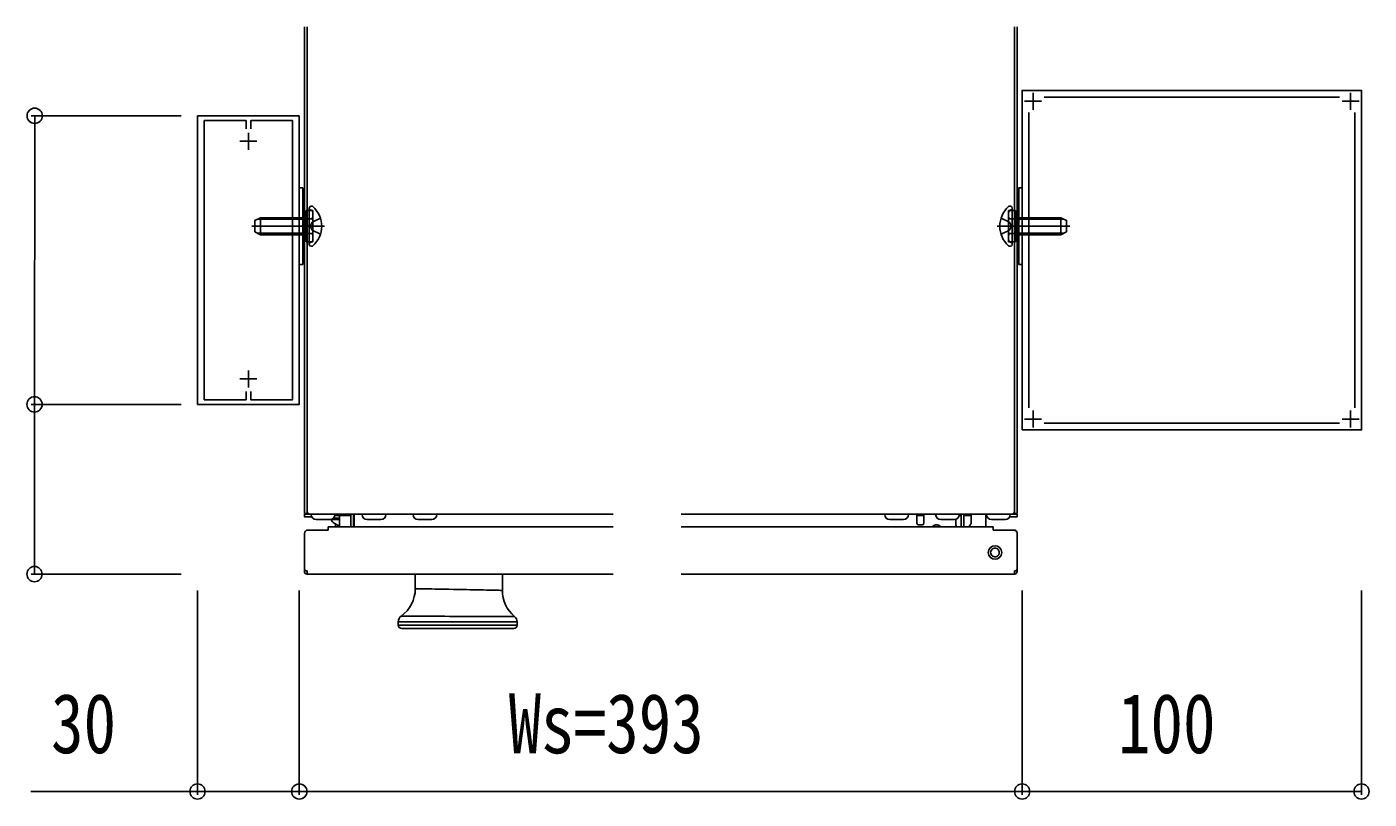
# Model space of a CAD drawing. Units: millimetres, scale not verified. Extents: x -1261 to 1262, y -891 to 891.
# Drawn here: x 470.9 to 866.5, y -358.1 to -130.7 of the extents above; entities that cross this region are included whole.
import ezdxf
from ezdxf.enums import TextEntityAlignment as Align

# ---------------------------------------------------------------- set-up
doc = ezdxf.new("R2010")
doc.units = ezdxf.units.MM
doc.header["$LTSCALE"] = 6
for name, color, linetype in [('0-2_YKK_11', 7, 'Continuous'), ('0-5_YKK_13', 4, 'Continuous'), ('0-7_YKK_D', 6, 'Continuous')]:
    doc.layers.add(name, color=color, linetype=linetype)
doc.styles.add('ＭＳ ゴシック', font='')
doc.styles.get('ＭＳ ゴシック').set_extended_font_data('MS Gothic')

msp = doc.modelspace()

# ---------------------------------------------------------------- linework, layer by layer
at = {"layer": '0-2_YKK_11'}
for p, q in [((767.406, -150.084), (767.406, -155.084)), ((861.006, -150.084), (861.006, -155.084)), ((769.906, -152.584), (764.906, -152.584)), ((857.727, -151.384), (770.685, -151.384)), ((863.506, -152.584), (858.506, -152.584)), ((766.206, -155.863), (766.206, -242.905)), ((862.206, -242.905), (862.206, -155.863)), ((536.206, -161.884), (536.206, -166.884)), ((538.706, -164.384), (533.706, -164.384)), ((536.206, -231.884), (536.206, -236.884)), ((538.706, -234.384), (533.706, -234.384)), ((767.406, -243.684), (767.406, -248.684)), ((861.006, -243.684), (861.006, -248.684)), ((769.906, -246.184), (764.906, -246.184)), ((770.685, -247.384), (857.727, -247.384)), ((863.506, -246.184), (858.506, -246.184))]:
    msp.add_line(p, q, dxfattribs=at)
for points in [[(764.206, -249.384), (764.206, -149.384), (864.206, -149.384), (864.206, -249.384)], [(551.206, -156.884), (551.206, -241.884), (521.206, -241.884), (521.206, -156.884)]]:
    msp.add_lwpolyline(points, close=True, dxfattribs=at)
for points in [[(535.506, -238.084), (535.506, -240.484), (523.206, -240.484), (523.206, -158.284), (535.506, -158.284), (535.506, -160.684)], [(536.906, -160.684), (536.906, -158.284), (549.206, -158.284), (549.206, -240.484), (536.906, -240.484), (536.906, -238.084)]]:
    msp.add_lwpolyline(points, dxfattribs=at)
at = {"layer": '0-5_YKK_13'}
for p, q in [((552.706, -130.676), (552.706, -271.984)), ((553.506, -269.184), (553.506, -130.676)), ((761.906, -269.184), (761.906, -130.676)), ((762.706, -271.984), (762.706, -130.676)), ((553.206, -193.984), (553.206, -184.784)), ((554.106, -184.133), (554.106, -184.029)), ((554.106, -194.635), (554.106, -184.133)), ((554.68, -184.692), (554.435, -184.603)), ((554.651, -183.484), (554.849, -183.484)), ((555.206, -184.784), (555.206, -193.984)), ((555.206, -185.444), (555.206, -186.684)), ((760.206, -184.784), (760.206, -193.984)), ((760.206, -185.444), (760.206, -186.684)), ((760.761, -183.484), (760.563, -183.484)), ((760.732, -184.692), (760.977, -184.603)), ((761.306, -184.133), (761.306, -184.029)), ((761.306, -194.635), (761.306, -184.133)), ((762.206, -193.984), (762.206, -184.784)), ((558.61, -189.384), (537.193, -189.384)), ((552.706, -187.317), (538.886, -187.317)), ((539.806, -186.884), (539.806, -191.884)), ((552.706, -186.884), (539.806, -186.884)), ((552.706, -186.884), (552.706, -191.884)), ((553.206, -187.234), (555.206, -187.234)), ((554.362, -189.384), (554.971, -188.239)), ((554.362, -189.384), (554.971, -190.529)), ((557.432, -187.012), (554.971, -188.239)), ((756.802, -189.384), (778.219, -189.384)), ((757.98, -187.012), (760.441, -188.239)), ((762.206, -187.234), (760.206, -187.234)), ((761.05, -189.384), (760.441, -188.239)), ((761.05, -189.384), (760.441, -190.529)), ((762.706, -186.884), (775.606, -186.884)), ((762.706, -186.884), (762.706, -191.884)), ((762.706, -187.317), (776.526, -187.317)), ((775.606, -186.884), (775.606, -191.884)), ((538.106, -191.084), (539.806, -191.884)), ((552.706, -191.451), (538.886, -191.451)), ((552.706, -191.884), (539.806, -191.884)), ((553.206, -191.534), (555.206, -191.534)), ((557.432, -191.756), (554.971, -190.529)), ((555.206, -193.324), (555.206, -192.084)), ((757.98, -191.756), (760.441, -190.529)), ((762.206, -191.534), (760.206, -191.534)), ((760.206, -193.324), (760.206, -192.084)), ((762.706, -191.451), (776.526, -191.451)), ((762.706, -191.884), (775.606, -191.884)), ((777.306, -191.084), (775.606, -191.884)), ((554.68, -194.076), (554.435, -194.165)), ((554.651, -195.284), (554.849, -195.284)), ((760.761, -195.284), (760.563, -195.284)), ((760.732, -194.076), (760.977, -194.165)), ((552.706, -271.984), (552.706, -273.984)), ((553.506, -270.184), (553.506, -269.184)), ((553.506, -270.684), (553.506, -270.184)), ((553.506, -270.684), (553.506, -273.384)), ((761.906, -270.184), (761.906, -269.184)), ((761.906, -270.684), (761.906, -270.184)), ((761.906, -270.684), (761.906, -273.384)), ((762.706, -273.984), (762.706, -271.984)), ((552.706, -273.984), (553.506, -273.984)), ((554.306, -274.184), (552.706, -274.184)), ((553.506, -273.984), (553.506, -273.384)), ((553.706, -273.984), (553.506, -273.984)), ((553.706, -273.984), (553.706, -274.184)), ((554.306, -274.184), (563.806, -274.184)), ((554.879, -274.984), (554.706, -274.984)), ((556.206, -275.784), (557.073, -275.784)), ((556.21, -275.786), (556.21, -275.784)), ((556.226, -275.786), (556.226, -275.784)), ((557.865, -275.784), (559.854, -275.784)), ((559.945, -275.784), (560.171, -275.784)), ((560.062, -275.784), (560.177, -275.784)), ((560.177, -275.784), (560.206, -275.784)), ((560.202, -275.784), (560.202, -275.786)), ((560.457, -275.763), (563.006, -275.763)), ((561.226, -275.384), (563.006, -275.384)), ((561.467, -276.863), (561.447, -276.863)), ((561.676, -274.584), (563.006, -274.584)), ((563.006, -275.384), (563.006, -277.884)), ((564.306, -274.184), (563.806, -274.184)), ((564.306, -274.184), (564.406, -274.184)), ((643.701, -274.184), (564.406, -274.184)), ((566.406, -274.184), (566.406, -277.884)), ((567.206, -274.184), (567.206, -277.884)), ((567.406, -274.584), (567.206, -274.584)), ((567.406, -274.184), (567.406, -277.884)), ((572.26, -275.784), (574.411, -275.784)), ((574.529, -275.784), (574.92, -275.784)), ((574.898, -275.784), (574.968, -275.784)), ((574.968, -275.784), (574.968, -275.786)), ((574.968, -275.784), (575.206, -275.784)), ((586.226, -275.784), (587.634, -275.784)), ((588.488, -275.784), (590.122, -275.784)), ((590.223, -275.784), (590.223, -275.786)), ((753.506, -274.184), (663.701, -274.184)), ((725.206, -275.784), (726.141, -275.784)), ((726.245, -275.784), (726.81, -275.784)), ((726.946, -275.784), (728.899, -275.784)), ((729.089, -275.784), (729.189, -275.784)), ((729.189, -275.784), (729.206, -275.784)), ((733.206, -276.884), (733.206, -274.184)), ((735.206, -274.584), (733.206, -274.584)), ((735.206, -274.184), (735.206, -276.884)), ((740.206, -275.784), (741.115, -275.784)), ((741.218, -275.784), (741.779, -275.784)), ((741.915, -275.784), (743.882, -275.784)), ((744.078, -275.784), (744.185, -275.784)), ((744.185, -275.784), (744.206, -275.784)), ((744.706, -277.384), (744.706, -275.698)), ((746.206, -274.584), (745.676, -274.584)), ((746.206, -277.184), (746.206, -274.184)), ((747.006, -274.184), (747.006, -277.184)), ((749.206, -274.584), (747.006, -274.584)), ((749.206, -274.184), (749.206, -276.384)), ((753.506, -277.884), (753.506, -274.184)), ((753.606, -274.184), (753.506, -274.184)), ((753.506, -274.984), (753.879, -274.984)), ((753.606, -274.184), (754.106, -274.184)), ((761.106, -274.184), (754.106, -274.184)), ((755.206, -275.784), (756.391, -275.784)), ((756.507, -275.784), (757.095, -275.784)), ((757.23, -275.784), (759.032, -275.784)), ((759.167, -275.784), (759.206, -275.784)), ((760.533, -274.984), (760.706, -274.984)), ((760.706, -274.984), (762.706, -274.984)), ((762.706, -274.184), (761.106, -274.184)), ((761.706, -273.984), (761.906, -273.984)), ((761.706, -274.184), (761.706, -273.984)), ((761.906, -273.384), (761.906, -273.984)), ((761.906, -273.984), (762.706, -273.984)), ((762.706, -274.984), (762.706, -274.184)), ((552.706, -279.884), (552.706, -290.384)), ((553.706, -278.884), (559.706, -278.884)), ((643.701, -277.884), (559.706, -277.884)), ((559.706, -278.684), (559.706, -277.884)), ((559.706, -278.684), (559.706, -278.884)), ((561.548, -276.902), (561.532, -276.891)), ((561.871, -277.097), (561.871, -277.098)), ((561.906, -277.119), (561.906, -277.884)), ((755.706, -277.884), (663.701, -277.884)), ((734.706, -277.384), (733.706, -277.384)), ((738.706, -277.384), (739.206, -277.384)), ((746.206, -277.184), (746.206, -277.884)), ((747.006, -277.884), (747.006, -277.184)), ((755.706, -278.684), (755.706, -277.884)), ((755.706, -278.684), (755.706, -278.884)), ((755.706, -278.884), (761.706, -278.884)), ((761.706, -278.884), (761.906, -278.884)), ((762.706, -290.384), (762.706, -279.884)), ((552.706, -291.084), (552.706, -290.384)), ((553.206, -290.884), (553.506, -290.884)), ((553.506, -291.084), (553.506, -290.884)), ((553.506, -291.884), (553.506, -291.084)), ((643.701, -291.884), (553.506, -291.884)), ((585.373, -291.884), (585.373, -296.137)), ((585.373, -291.884), (611.039, -291.884)), ((611.039, -296.652), (611.039, -291.884)), ((761.906, -291.884), (663.701, -291.884)), ((761.906, -290.884), (761.906, -291.084)), ((762.206, -290.884), (761.906, -290.884)), ((761.906, -291.884), (761.906, -291.084)), ((762.706, -290.384), (762.706, -291.084)), ((580.373, -305.884), (580.373, -306.884)), ((597.873, -305.884), (580.373, -305.884)), ((580.373, -306.884), (597.873, -306.884)), ((597.873, -307.884), (581.373, -307.884)), ((615.373, -305.884), (597.873, -305.884)), ((597.873, -306.884), (615.373, -306.884)), ((614.373, -307.884), (597.873, -307.884)), ((615.373, -306.884), (615.373, -305.884))]:
    msp.add_line(p, q, dxfattribs=at)
for points in [[(551.206, -178.134), (551.206, -200.634), (552.206, -200.634), (552.206, -178.134)], [(764.206, -178.134), (764.206, -200.634), (763.206, -200.634), (763.206, -178.134)]]:
    msp.add_lwpolyline(points, close=True, dxfattribs=at)
for points in [[(553.206, -184.784), (554.106, -184.784), (555.206, -184.784)], [(762.206, -184.784), (761.306, -184.784), (760.206, -184.784)], [(539.806, -186.884), (538.106, -187.684), (538.106, -191.084)], [(552.706, -186.884), (553.206, -187.053), (553.592, -187.184)], [(552.706, -187.317), (553.206, -187.256), (553.806, -187.184)], [(553.592, -187.184), (554.106, -187.184), (554.706, -187.184)], [(761.82, -187.184), (761.306, -187.184), (760.706, -187.184)], [(762.706, -187.317), (762.206, -187.256), (761.606, -187.184)], [(762.706, -186.884), (762.206, -187.053), (761.82, -187.184)], [(775.606, -186.884), (777.306, -187.684), (777.306, -191.084)], [(552.706, -191.451), (553.206, -191.511), (553.806, -191.584)], [(552.706, -191.884), (553.206, -191.715), (553.592, -191.584)], [(553.592, -191.584), (554.106, -191.584), (554.706, -191.584)], [(761.82, -191.584), (761.306, -191.584), (760.706, -191.584)], [(762.706, -191.451), (762.206, -191.511), (761.606, -191.584)], [(762.706, -191.884), (762.206, -191.715), (761.82, -191.584)], [(553.206, -193.984), (554.106, -193.984), (555.206, -193.984)], [(554.106, -194.739), (554.106, -194.635), (554.106, -194.284)], [(762.206, -193.984), (761.306, -193.984), (760.206, -193.984)], [(761.306, -194.739), (761.306, -194.635), (761.306, -194.284)], [(552.706, -274.184), (552.706, -274.984), (554.706, -274.984)], [(557.174, -275.784), (557.115, -275.784), (557.073, -275.784)], [(557.174, -275.784), (557.329, -275.784), (557.451, -275.784)], [(557.451, -275.784), (557.607, -275.784), (557.729, -275.784)], [(557.865, -275.784), (557.797, -275.784), (557.729, -275.784)], [(559.945, -275.784), (559.908, -275.784), (559.854, -275.784)], [(560.177, -275.784), (560.186, -275.784), (560.171, -275.784)], [(561.491, -276.883), (561.467, -276.875), (561.447, -276.863)], [(566.406, -274.584), (563.006, -274.584), (563.006, -275.384)], [(571.206, -275.784), (571.61, -275.784), (571.655, -275.784)], [(571.677, -275.784), (571.633, -275.784), (571.61, -275.784)], [(571.677, -275.784), (571.804, -275.784), (571.904, -275.784)], [(571.904, -275.784), (572.032, -275.784), (572.132, -275.784)], [(572.26, -275.784), (572.192, -275.784), (572.132, -275.784)], [(574.529, -275.784), (574.476, -275.784), (574.411, -275.784)], [(574.968, -275.784), (574.955, -275.784), (574.92, -275.784)], [(586.226, -275.784), (586.196, -275.784), (586.189, -275.784)], [(587.758, -275.784), (587.691, -275.784), (587.634, -275.784)], [(587.758, -275.784), (587.926, -275.784), (588.057, -275.784)], [(588.057, -275.784), (588.225, -275.784), (588.357, -275.784)], [(588.488, -275.784), (588.425, -275.784), (588.357, -275.784)], [(590.178, -275.784), (590.161, -275.784), (590.122, -275.784)], [(726.245, -275.784), (726.185, -275.784), (726.141, -275.784)], [(726.946, -275.784), (726.878, -275.784), (726.81, -275.784)], [(728.986, -275.784), (728.951, -275.784), (728.899, -275.784)], [(728.986, -275.784), (729.043, -275.784), (729.087, -275.784), (729.144, -275.784), (729.189, -275.784)], [(741.218, -275.784), (741.159, -275.784), (741.115, -275.784)], [(741.915, -275.784), (741.847, -275.784), (741.779, -275.784)], [(743.971, -275.784), (743.935, -275.784), (743.882, -275.784)], [(743.971, -275.784), (744.03, -275.784), (744.077, -275.784)], [(744.077, -275.784), (744.136, -275.784), (744.183, -275.784)], [(744.185, -275.784), (744.196, -275.784), (744.183, -275.784)], [(756.507, -275.784), (756.443, -275.784), (756.391, -275.784)], [(757.23, -275.784), (757.164, -275.784), (757.095, -275.784)], [(759.104, -275.784), (759.078, -275.784), (759.032, -275.784)], [(759.104, -275.784), (759.138, -275.784), (759.165, -275.784)], [(759.165, -275.784), (759.199, -275.784), (759.225, -275.784)], [(759.206, -275.784), (759.227, -275.784), (759.225, -275.784)], [(561.491, -276.883), (561.512, -276.885), (561.529, -276.882)], [(561.871, -277.097), (561.664, -276.968), (561.532, -276.891)], [(585.381, -296.137), (585.397, -296.138), (585.508, -296.14), (585.713, -296.144), (586.009, -296.149), (586.383, -296.156), (586.838, -296.165), (587.389, -296.175), (588.018, -296.188), (588.702, -296.201), (589.451, -296.215), (590.285, -296.231), (591.176, -296.248), (592.092, -296.266), (593.05, -296.285), (594.073, -296.305), (595.127, -296.326), (596.677, -296.357), (598.274, -296.389)], [(598.274, -296.389), (599.424, -296.412), (600.481, -296.433), (601.522, -296.454), (602.569, -296.476), (603.585, -296.497), (604.533, -296.516), (605.439, -296.535), (606.318, -296.553), (607.138, -296.57), (607.872, -296.586), (608.54, -296.6), (609.152, -296.612), (609.684, -296.624), (610.121, -296.633), (610.476, -296.64), (610.752, -296.646), (610.937, -296.65), (611.027, -296.652), (611.028, -296.652)], [(598.206, -304.301), (596.826, -304.298), (595.45, -304.294), (594.095, -304.291), (592.734, -304.288), (591.405, -304.284), (590.123, -304.281), (588.902, -304.278), (587.742, -304.275), (586.652, -304.273), (585.642, -304.27), (584.725, -304.268), (583.902, -304.266), (583.177, -304.264), (582.559, -304.263), (582.054, -304.261), (581.666, -304.261), (581.394, -304.26), (581.241, -304.26), (581.218, -304.26)], [(614.635, -304.345), (614.635, -304.345), (614.52, -304.345), (614.288, -304.344), (613.942, -304.343), (613.485, -304.342), (612.922, -304.341), (612.252, -304.339), (611.48, -304.337), (610.614, -304.334), (609.663, -304.332), (608.626, -304.329), (607.51, -304.326), (606.328, -304.323), (605.091, -304.319), (603.798, -304.316), (602.46, -304.312), (601.09, -304.309), (599.702, -304.305), (598.206, -304.301)]]:
    msp.add_lwpolyline(points, dxfattribs=at)
for centre, radius, start, end in [((554.651, -184.029), 0.545, 90, 180), ((554.606, -184.133), 0.5, 180, 250), ((554.406, -185.444), 0.8, 0, 70), ((554.849, -184.034), 0.55, 48.43917, 90), ((550.106, -189.384), 7.7, 311.56083, 48.43917), ((765.306, -189.384), 7.7, 131.56083, 228.43917), ((760.563, -184.034), 0.55, 90, 131.56083), ((761.006, -185.444), 0.8, 110, 180), ((760.761, -184.029), 0.545, 0, 90), ((760.806, -184.133), 0.5, 290, 0), ((554.706, -186.684), 0.5, 270, 0), ((760.706, -186.684), 0.5, 180, 270), ((554.406, -193.324), 0.8, 290, 0), ((554.706, -192.084), 0.5, 0, 90), ((760.706, -192.084), 0.5, 90, 180), ((761.006, -193.324), 0.8, 180, 250), ((554.606, -194.635), 0.5, 110, 180), ((554.651, -194.739), 0.545, 180, 270), ((554.849, -194.734), 0.55, 270, 311.56083), ((760.563, -194.734), 0.55, 228.43917, 270), ((760.761, -194.739), 0.545, 270, 0), ((760.806, -194.635), 0.5, 0, 70), ((554.306, -273.384), 0.8, 180, 270), ((554.806, -274.284), 0.1, 90, 180), ((556.206, -274.284), 1.5, 180, 270), ((560.206, -274.284), 1.5, 270, 0), ((564.406, -273.084), 4.8, 213.92311, 231.9426), ((561.606, -274.284), 0.1, 0, 90), ((569.806, -274.284), 0.1, 90, 180), ((571.206, -274.284), 1.5, 180, 270), ((575.206, -274.284), 1.5, 270, 0), ((576.606, -274.284), 0.1, 0, 90), ((584.806, -274.284), 0.1, 90, 180), ((586.206, -274.284), 1.5, 180, 270), ((590.206, -274.284), 1.5, 270, 0), ((591.606, -274.284), 0.1, 0, 90), ((723.806, -274.284), 0.1, 90, 180), ((725.206, -274.284), 1.5, 180, 270), ((729.206, -274.284), 1.5, 270, 0), ((730.606, -274.284), 0.1, 0, 90), ((738.806, -274.284), 0.1, 90, 180), ((740.206, -274.284), 1.5, 180, 270), ((744.206, -274.284), 1.5, 270, 0), ((745.606, -274.284), 0.1, 0, 90), ((747.206, -276.384), 2, 311.40962, 0), ((753.806, -274.284), 0.1, 90, 180), ((755.206, -274.284), 1.5, 180, 270), ((759.206, -274.284), 1.5, 270, 0), ((760.606, -274.284), 0.1, 0, 90), ((761.106, -273.384), 0.8, 270, 0), ((553.706, -279.884), 1, 90, 180), ((564.406, -273.084), 4.747, 237.72203, 252.84508), ((733.706, -276.884), 0.5, 180, 270), ((734.706, -276.884), 0.5, 270, 0), ((738.706, -278.384), 1, 90, 150), ((739.206, -278.384), 1, 30, 90), ((745.706, -277.384), 1, 180, 210), ((761.706, -279.884), 1, 0, 90), ((761.906, -279.684), 0.8, 0, 90), ((756.206, -285.484), 2, 90, 270), ((756.206, -285.484), 1.288, 146.84238, 326.84238), ((756.206, -285.484), 1.288, 326.84238, 146.84238), ((756.206, -285.484), 2, 270, 90), ((553.206, -290.384), 0.5, 180, 270), ((553.506, -291.084), 0.8, 180, 270), ((761.906, -291.084), 0.8, 270, 0), ((762.206, -290.384), 0.5, 270, 0), ((575.373, -296.137), 10, 305.74252, 359.99576), ((621.039, -296.652), 10, 180.00341, 230.22532), ((582.373, -305.884), 2, 125.40045, 180), ((613.373, -305.884), 2, 0, 50.64181), ((581.373, -306.884), 1, 180, 270), ((614.373, -306.884), 1, 270, 0)]:
    msp.add_arc(centre, radius, start, end, dxfattribs=at)
at = {"layer": '0-7_YKK_D'}
for p, q in [((516.406, -156.882), (472.224, -156.863)), ((473.224, -156.863), (473.188, -241.863)), ((516.406, -241.882), (472.188, -241.863)), ((516.406, -241.882), (472.188, -241.863)), ((473.188, -241.863), (473.167, -291.85)), ((516.406, -291.868), (472.167, -291.849)), ((521.206, -296.684), (521.206, -356.884)), ((551.206, -296.684), (551.206, -356.884)), ((551.206, -296.684), (551.206, -356.884)), ((764.206, -296.684), (764.206, -356.884)), ((764.206, -296.684), (764.206, -356.884)), ((864.206, -296.684), (864.206, -356.884)), ((551.206, -355.884), (764.206, -355.884)), ((764.206, -355.884), (864.206, -355.884))]:
    msp.add_line(p, q, dxfattribs=at)
msp.add_lwpolyline([(551.206, -355.884), (521.206, -355.884), (472.046, -355.884)], dxfattribs=at)
for centre in [(473.224, -156.863), (473.188, -241.863), (473.188, -241.863), (473.167, -291.85), (521.206, -355.884), (551.206, -355.884), (551.206, -355.884), (764.206, -355.884), (764.206, -355.884), (864.206, -355.884)]:
    msp.add_circle(centre, 2.25, dxfattribs=at)

# ---------------------------------------------------------------- texts
at = {"layer": '0-7_YKK_D', "style": 'ＭＳ ゴシック', "width": 0.8}
for s, p in [('30', (478.046, -349.884)), ('Ws=393', (612.906, -349.884)), ('100', (792.446, -349.884))]:
    msp.add_text(s, height=17.6, dxfattribs=at).set_placement(p, align=Align.BOTTOM_LEFT)

doc.saveas('drawing.dxf')
